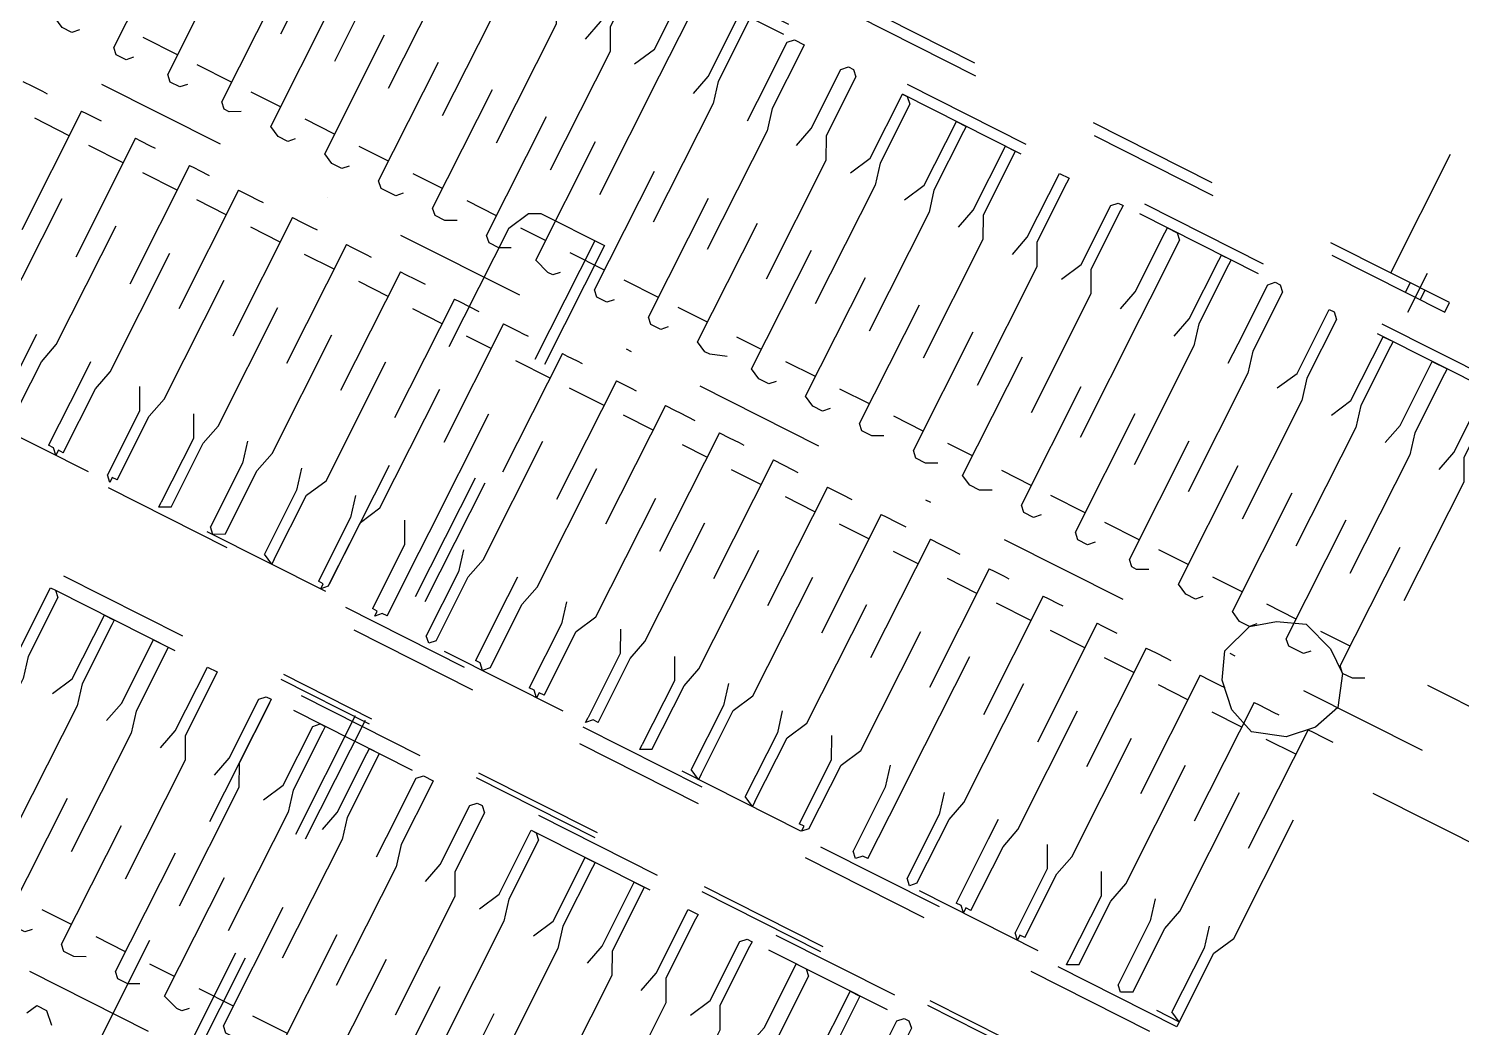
# Model space of a CAD drawing. Header units: metres. Extents: x 0 to 547597, y 0 to 1844684.
# Drawn here: x 543419.48 to 543420.557, y 1844515.182 to 1844515.933 of the extents above; entities that cross this region are included whole.
import ezdxf

# ---------------------------------------------------------------- set-up
doc = ezdxf.new("R2010")
doc.units = ezdxf.units.M
doc.linetypes.add('DASHED', pattern=[0.75, 0.5, -0.25])
doc.layers.add('5_Thep', color=4, linetype='Continuous')
doc.layers.add('TB220kVtuonglai', color=8, linetype='DASHED')

# ---------------------------------------------------------------- blocks, each defined once
blk = doc.blocks.new('MBA220-MB')
at = {"color": 1}
for points in [[(-1632.5, -1264.7), (-1632.5, -1409.3)], [(-1632.5, -1264.7), (-1632.5, -1409.3)], [(-1541.6, -1264.7), (-1541.6, -1409.3)], [(-1541.6, -1264.7), (-1541.6, -1409.3)], [(-1587.1, -1446.5), (-1587.1, -1318.4)], [(-1897, -1529.2), (-2145, -1529.2), (-2178.1, -1525.1), (-2202.9, -1508.5), (-2227.7, -1487.9), (-2240.1, -1458.9), (-2244.2, -1425.9), (-2244.2, -1388.7), (-2260.7, -1405.2), (-2273.1, -1405.2)], [(-1847.4, -1417.6), (-1797.8, -1417.6), (-1781.3, -1409.3), (-1616, -1409.3), (-1611.8, -1417.6), (-1611.8, -1425.9), (-1616, -1430), (-1781.3, -1430), (-1797.8, -1425.9), (-1851.6, -1425.9), (-1851.6, -1417.6), (-1847.4, -1417.6)], [(-1847.4, -1417.6), (-1797.8, -1417.6), (-1781.3, -1409.3), (-1616, -1409.3), (-1611.8, -1417.6), (-1611.8, -1425.9), (-1616, -1430), (-1781.3, -1430), (-1797.8, -1425.9), (-1851.6, -1425.9), (-1851.6, -1417.6), (-1847.4, -1417.6)], [(-1326.7, -1417.6), (-1380.4, -1417.6), (-1396.9, -1409.3), (-1562.3, -1409.3)], [(-1562.3, -1430), (-1562.3, -1425.9), (-1562.3, -1417.6), (-1562.3, -1409.3)], [(-1326.7, -1417.6), (-1380.4, -1417.6), (-1396.9, -1409.3), (-1562.3, -1409.3)], [(-1562.3, -1430), (-1562.3, -1425.9), (-1562.3, -1417.6), (-1562.3, -1409.3)], [(-1859.8, -1417.6), (-1859.8, -2636.8), (-1851.6, -2636.8)], [(-1859.8, -1417.6), (-1859.8, -2636.8), (-1851.6, -2636.8)], [(-1851.6, -1417.6), (-1851.6, -2636.8)], [(-1851.6, -1417.6), (-1851.6, -2636.8)], [(-1541.6, -1467.2), (-1549.9, -1487.9), (-1566.4, -1504.4), (-1587.1, -1512.7), (-1611.8, -1504.4), (-1624.2, -1487.9), (-1632.5, -1467.2), (-1624.2, -1442.4), (-1611.8, -1425.9), (-1587.1, -1417.6), (-1566.4, -1425.9), (-1549.9, -1442.4), (-1541.6, -1467.2)], [(-1326.7, -1417.6), (-1326.7, -1417.6), (-1322.5, -1417.6), (-1326.7, -1425.9), (-1326.7, -1425.9)], [(-1326.7, -1417.6), (-1326.7, -1417.6), (-1322.5, -1417.6), (-1326.7, -1425.9), (-1326.7, -1425.9)], [(-1318.4, -2636.8), (-1322.5, -2636.8), (-1322.5, -1417.6)], [(-1322.5, -1417.6), (-1318.4, -1417.6)], [(-1318.4, -2636.8), (-1322.5, -2636.8), (-1322.5, -1417.6)], [(-1322.5, -1417.6), (-1318.4, -1417.6)], [(-1318.4, -1417.6), (-1318.4, -2636.8)], [(-1318.4, -1417.6), (-1318.4, -2636.8)], [(-1244, -1417.6), (-1244, -2636.8), (-1231.6, -2636.8)], [(-1244, -1417.6), (-1244, -2636.8), (-1231.6, -2636.8)], [(-1231.6, -1417.6), (-1231.6, -2636.8)], [(-1231.6, -1417.6), (-1231.6, -2636.8)], [(-1632.5, -1430), (-1632.5, -1454.8)], [(-1632.5, -1430), (-1632.5, -1454.8)], [(-1562.3, -1430), (-1396.9, -1430), (-1380.4, -1425.9), (-1326.7, -1425.9)], [(-1562.3, -1430), (-1396.9, -1430), (-1380.4, -1425.9), (-1326.7, -1425.9)], [(-1541.6, -1430), (-1541.6, -1454.8)], [(-1541.6, -1430), (-1541.6, -1454.8)], [(-1306, -1434.1), (-1306, -1562.3)], [(-1847.4, -1458.9), (-1797.8, -1458.9), (-1781.3, -1454.8), (-1616, -1454.8), (-1611.8, -1458.9), (-1611.8, -1471.3), (-1616, -1475.5), (-1781.3, -1475.5), (-1797.8, -1471.3), (-1851.6, -1471.3), (-1851.6, -1458.9), (-1847.4, -1458.9)], [(-1847.4, -1458.9), (-1797.8, -1458.9), (-1781.3, -1454.8), (-1616, -1454.8), (-1611.8, -1458.9), (-1611.8, -1471.3), (-1616, -1475.5), (-1781.3, -1475.5), (-1797.8, -1471.3), (-1851.6, -1471.3), (-1851.6, -1458.9), (-1847.4, -1458.9)], [(-1326.7, -1458.9), (-1380.4, -1458.9), (-1396.9, -1454.8), (-1562.3, -1454.8)], [(-1562.3, -1475.5), (-1562.3, -1471.3), (-1562.3, -1458.9), (-1562.3, -1454.8)], [(-1326.7, -1458.9), (-1380.4, -1458.9), (-1396.9, -1454.8), (-1562.3, -1454.8)], [(-1562.3, -1475.5), (-1562.3, -1471.3), (-1562.3, -1458.9), (-1562.3, -1454.8)], [(-1326.7, -1458.9), (-1326.7, -1458.9), (-1322.5, -1467.2), (-1326.7, -1471.3), (-1326.7, -1471.3)], [(-1326.7, -1458.9), (-1326.7, -1458.9), (-1322.5, -1467.2), (-1326.7, -1471.3), (-1326.7, -1471.3)], [(-1632.5, -1475.5), (-1632.5, -1500.3)], [(-1632.5, -1475.5), (-1632.5, -1500.3)], [(-1562.3, -1475.5), (-1396.9, -1475.5), (-1380.4, -1471.3), (-1326.7, -1471.3)], [(-1562.3, -1475.5), (-1396.9, -1475.5), (-1380.4, -1471.3), (-1326.7, -1471.3)], [(-1541.6, -1475.5), (-1541.6, -1500.3)], [(-1541.6, -1475.5), (-1541.6, -1500.3)], [(-1888.8, -2574.8), (-1888.8, -1479.6), (-1897, -1479.6), (-1897, -2574.8), (-1888.8, -2574.8)], [(-1252.3, -1492), (-1252.3, -1620.1)], [(-1248.2, -1492), (-1248.2, -1620.1)], [(-1876.4, -1504.4), (-1909.4, -1504.4)], [(-1888.8, -1500.3), (-1897, -1500.3)], [(-1847.4, -1504.4), (-1797.8, -1504.4), (-1781.3, -1500.3), (-1616, -1500.3), (-1611.8, -1504.4), (-1611.8, -1512.7), (-1616, -1520.9), (-1781.3, -1520.9), (-1797.8, -1512.7), (-1851.6, -1512.7), (-1851.6, -1504.4), (-1847.4, -1504.4)], [(-1847.4, -1504.4), (-1797.8, -1504.4), (-1781.3, -1500.3), (-1616, -1500.3), (-1611.8, -1504.4), (-1611.8, -1512.7), (-1616, -1520.9), (-1781.3, -1520.9), (-1797.8, -1512.7), (-1851.6, -1512.7), (-1851.6, -1504.4), (-1847.4, -1504.4)], [(-1587.1, -1508.5), (-1587.1, -1504.4)], [(-1326.7, -1504.4), (-1380.4, -1504.4), (-1396.9, -1500.3), (-1562.3, -1500.3)], [(-1562.3, -1520.9), (-1562.3, -1512.7), (-1562.3, -1504.4), (-1562.3, -1500.3)], [(-1326.7, -1504.4), (-1380.4, -1504.4), (-1396.9, -1500.3), (-1562.3, -1500.3)], [(-1562.3, -1520.9), (-1562.3, -1512.7), (-1562.3, -1504.4), (-1562.3, -1500.3)], [(-1326.7, -1504.4), (-1326.7, -1504.4), (-1322.5, -1512.7), (-1326.7, -1512.7), (-1326.7, -1512.7)], [(-1326.7, -1504.4), (-1326.7, -1504.4), (-1322.5, -1512.7), (-1326.7, -1512.7), (-1326.7, -1512.7)], [(-1888.8, -1512.7), (-1897, -1512.7)], [(-1562.3, -1520.9), (-1396.9, -1520.9), (-1380.4, -1512.7), (-1326.7, -1512.7)], [(-1562.3, -1520.9), (-1396.9, -1520.9), (-1380.4, -1512.7), (-1326.7, -1512.7)], [(-1632.5, -1520.9), (-1632.5, -1545.7)], [(-1632.5, -1520.9), (-1632.5, -1545.7)], [(-1541.6, -1520.9), (-1541.6, -1545.7)], [(-1541.6, -1520.9), (-1541.6, -1545.7)], [(-1847.4, -1549.9), (-1797.8, -1549.9), (-1781.3, -1545.7), (-1616, -1545.7), (-1611.8, -1549.9), (-1611.8, -1558.1), (-1616, -1566.4), (-1781.3, -1566.4), (-1797.8, -1558.1), (-1851.6, -1558.1), (-1851.6, -1554), (-1847.4, -1549.9)], [(-1847.4, -1549.9), (-1797.8, -1549.9), (-1781.3, -1545.7), (-1616, -1545.7), (-1611.8, -1549.9), (-1611.8, -1558.1), (-1616, -1566.4), (-1781.3, -1566.4), (-1797.8, -1558.1), (-1851.6, -1558.1), (-1851.6, -1554), (-1847.4, -1549.9)], [(-1326.7, -1549.9), (-1380.4, -1549.9), (-1396.9, -1545.7), (-1562.3, -1545.7)], [(-1562.3, -1566.4), (-1562.3, -1558.1), (-1562.3, -1549.9), (-1562.3, -1545.7)], [(-1326.7, -1549.9), (-1380.4, -1549.9), (-1396.9, -1545.7), (-1562.3, -1545.7)], [(-1562.3, -1566.4), (-1562.3, -1558.1), (-1562.3, -1549.9), (-1562.3, -1545.7)], [(-1326.7, -1549.9), (-1326.7, -1554), (-1322.5, -1554), (-1326.7, -1558.1), (-1326.7, -1558.1)], [(-1326.7, -1549.9), (-1326.7, -1554), (-1322.5, -1554), (-1326.7, -1558.1), (-1326.7, -1558.1)], [(-1562.3, -1566.4), (-1396.9, -1566.4), (-1380.4, -1558.1), (-1326.7, -1558.1)], [(-1562.3, -1566.4), (-1396.9, -1566.4), (-1380.4, -1558.1), (-1326.7, -1558.1)], [(-1632.5, -1566.4), (-1632.5, -1591.2)], [(-1632.5, -1566.4), (-1632.5, -1591.2)], [(-1541.6, -1566.4), (-1541.6, -1591.2)], [(-1541.6, -1566.4), (-1541.6, -1591.2)], [(-1587.1, -1698.6), (-1587.1, -1574.7)], [(-1847.4, -1595.3), (-1797.8, -1595.3), (-1781.3, -1591.2), (-1616, -1591.2), (-1611.8, -1599.5), (-1611.8, -1603.6), (-1616, -1607.7), (-1781.3, -1607.7), (-1797.8, -1607.7), (-1847.4, -1607.7), (-1851.6, -1603.6), (-1851.6, -1599.5), (-1847.4, -1595.3)], [(-1847.4, -1595.3), (-1797.8, -1595.3), (-1781.3, -1591.2), (-1616, -1591.2), (-1611.8, -1599.5), (-1611.8, -1603.6), (-1616, -1607.7), (-1781.3, -1607.7), (-1797.8, -1607.7), (-1847.4, -1607.7), (-1851.6, -1603.6), (-1851.6, -1599.5), (-1847.4, -1595.3)], [(-1326.7, -1595.3), (-1380.4, -1595.3), (-1396.9, -1591.2), (-1562.3, -1591.2)], [(-1562.3, -1607.7), (-1562.3, -1603.6), (-1562.3, -1599.5), (-1562.3, -1591.2)], [(-1326.7, -1595.3), (-1380.4, -1595.3), (-1396.9, -1591.2), (-1562.3, -1591.2)], [(-1562.3, -1607.7), (-1562.3, -1603.6), (-1562.3, -1599.5), (-1562.3, -1591.2)], [(-1227.5, -1595.3), (-1177.9, -1595.3), (-1161.4, -1591.2), (-996, -1591.2), (-991.9, -1599.5), (-991.9, -1603.6), (-996, -1607.7), (-1161.4, -1607.7), (-1177.9, -1607.7), (-1227.5, -1607.7), (-1231.6, -1603.6), (-1231.6, -1599.5), (-1227.5, -1595.3)], [(-1227.5, -1595.3), (-1177.9, -1595.3), (-1161.4, -1591.2), (-996, -1591.2), (-991.9, -1599.5), (-991.9, -1603.6), (-996, -1607.7), (-1161.4, -1607.7), (-1177.9, -1607.7), (-1227.5, -1607.7), (-1231.6, -1603.6), (-1231.6, -1599.5), (-1227.5, -1595.3)], [(-1326.7, -1595.3), (-1326.7, -1599.5), (-1322.5, -1599.5), (-1326.7, -1603.6), (-1326.7, -1607.7)], [(-1326.7, -1595.3), (-1326.7, -1599.5), (-1322.5, -1599.5), (-1326.7, -1603.6), (-1326.7, -1607.7)], [(-1632.5, -1607.7), (-1632.5, -1636.6)], [(-1632.5, -1607.7), (-1632.5, -1636.6)], [(-1562.3, -1607.7), (-1396.9, -1607.7), (-1380.4, -1607.7), (-1326.7, -1607.7)], [(-1562.3, -1607.7), (-1396.9, -1607.7), (-1380.4, -1607.7), (-1326.7, -1607.7)], [(-1541.6, -1607.7), (-1541.6, -1636.6)], [(-1541.6, -1607.7), (-1541.6, -1636.6)], [(-1306, -1624.2), (-1306, -1752.4)], [(-1847.4, -1640.8), (-1797.8, -1640.8), (-1781.3, -1636.6), (-1616, -1636.6), (-1611.8, -1640.8), (-1611.8, -1649), (-1616, -1653.2), (-1781.3, -1653.2), (-1797.8, -1649), (-1847.4, -1649), (-1851.6, -1649), (-1851.6, -1640.8), (-1847.4, -1640.8)], [(-1847.4, -1640.8), (-1797.8, -1640.8), (-1781.3, -1636.6), (-1616, -1636.6), (-1611.8, -1640.8), (-1611.8, -1649), (-1616, -1653.2), (-1781.3, -1653.2), (-1797.8, -1649), (-1847.4, -1649), (-1851.6, -1649), (-1851.6, -1640.8), (-1847.4, -1640.8)], [(-1326.7, -1640.8), (-1380.4, -1640.8), (-1396.9, -1636.6), (-1562.3, -1636.6)], [(-1562.3, -1653.2), (-1562.3, -1649), (-1562.3, -1640.8), (-1562.3, -1636.6)], [(-1227.5, -1640.8), (-1177.9, -1640.8), (-1161.4, -1636.6), (-996, -1636.6), (-991.9, -1640.8), (-991.9, -1649), (-996, -1653.2), (-1161.4, -1653.2), (-1177.9, -1649), (-1227.5, -1649), (-1231.6, -1649), (-1231.6, -1640.8), (-1227.5, -1640.8)], [(-1227.5, -1640.8), (-1177.9, -1640.8), (-1161.4, -1636.6), (-996, -1636.6), (-991.9, -1640.8), (-991.9, -1649), (-996, -1653.2), (-1161.4, -1653.2), (-1177.9, -1649), (-1227.5, -1649), (-1231.6, -1649), (-1231.6, -1640.8), (-1227.5, -1640.8)], [(-1326.7, -1640.8), (-1326.7, -1640.8), (-1322.5, -1644.9), (-1326.7, -1649), (-1326.7, -1649)], [(-1632.5, -1653.2), (-1632.5, -1682.1)], [(-1632.5, -1653.2), (-1632.5, -1682.1)], [(-1562.3, -1653.2), (-1396.9, -1653.2), (-1380.4, -1649), (-1326.7, -1649)], [(-1541.6, -1653.2), (-1541.6, -1682.1)], [(-1541.6, -1653.2), (-1541.6, -1682.1)], [(-1847.4, -1682.1), (-1797.8, -1682.1), (-1781.3, -1682.1), (-1616, -1682.1), (-1611.8, -1686.2), (-1611.8, -1694.5), (-1616, -1698.6), (-1781.3, -1698.6), (-1797.8, -1694.5), (-1847.4, -1694.5), (-1851.6, -1694.5), (-1851.6, -1686.2), (-1847.4, -1682.1)], [(-1847.4, -1682.1), (-1797.8, -1682.1), (-1781.3, -1682.1), (-1616, -1682.1), (-1611.8, -1686.2), (-1611.8, -1694.5), (-1616, -1698.6), (-1781.3, -1698.6), (-1797.8, -1694.5), (-1847.4, -1694.5), (-1851.6, -1694.5), (-1851.6, -1686.2), (-1847.4, -1682.1)], [(-1326.7, -1682.1), (-1380.4, -1682.1), (-1396.9, -1682.1), (-1562.3, -1682.1)], [(-1562.3, -1698.6), (-1562.3, -1694.5), (-1562.3, -1686.2), (-1562.3, -1682.1)], [(-1326.7, -1682.1), (-1380.4, -1682.1), (-1396.9, -1682.1), (-1562.3, -1682.1)], [(-1562.3, -1698.6), (-1562.3, -1694.5), (-1562.3, -1686.2), (-1562.3, -1682.1)], [(-1326.7, -1682.1), (-1326.7, -1686.2), (-1322.5, -1690.4), (-1326.7, -1694.5), (-1326.7, -1694.5)], [(-1326.7, -1682.1), (-1326.7, -1686.2), (-1322.5, -1690.4), (-1326.7, -1694.5), (-1326.7, -1694.5)], [(-1252.3, -1682.1), (-1252.3, -1810.2)], [(-1248.2, -1682.1), (-1248.2, -1810.2)], [(-1227.5, -1682.1), (-1177.9, -1682.1), (-1161.4, -1682.1), (-996, -1682.1), (-991.9, -1686.2), (-991.9, -1694.5), (-996, -1698.6), (-1161.4, -1698.6), (-1177.9, -1694.5), (-1227.5, -1694.5), (-1231.6, -1694.5), (-1231.6, -1686.2), (-1227.5, -1682.1)], [(-1227.5, -1682.1), (-1177.9, -1682.1), (-1161.4, -1682.1), (-996, -1682.1), (-991.9, -1686.2), (-991.9, -1694.5), (-996, -1698.6), (-1161.4, -1698.6), (-1177.9, -1694.5), (-1227.5, -1694.5), (-1231.6, -1694.5), (-1231.6, -1686.2), (-1227.5, -1682.1)], [(-1632.5, -1698.6), (-1632.5, -1723.4)], [(-1632.5, -1698.6), (-1632.5, -1723.4)], [(-1562.3, -1698.6), (-1396.9, -1698.6), (-1380.4, -1694.5), (-1326.7, -1694.5)], [(-1562.3, -1698.6), (-1396.9, -1698.6), (-1380.4, -1694.5), (-1326.7, -1694.5)], [(-1541.6, -1698.6), (-1541.6, -1723.4)], [(-1541.6, -1698.6), (-1541.6, -1723.4)], [(-1847.4, -1731.7), (-1797.8, -1731.7), (-1781.3, -1723.4), (-1616, -1723.4), (-1611.8, -1731.7), (-1611.8, -1740), (-1616, -1748.2), (-1781.3, -1748.2), (-1797.8, -1740), (-1847.4, -1740), (-1851.6, -1735.8), (-1851.6, -1731.7), (-1847.4, -1731.7)], [(-1847.4, -1731.7), (-1797.8, -1731.7), (-1781.3, -1723.4), (-1616, -1723.4), (-1611.8, -1731.7), (-1611.8, -1740), (-1616, -1748.2), (-1781.3, -1748.2), (-1797.8, -1740), (-1847.4, -1740), (-1851.6, -1735.8), (-1851.6, -1731.7), (-1847.4, -1731.7)], [(-1326.7, -1731.7), (-1380.4, -1731.7), (-1396.9, -1723.4), (-1562.3, -1723.4)], [(-1562.3, -1748.2), (-1562.3, -1740), (-1562.3, -1731.7), (-1562.3, -1723.4)], [(-1326.7, -1731.7), (-1380.4, -1731.7), (-1396.9, -1723.4), (-1562.3, -1723.4)], [(-1562.3, -1748.2), (-1562.3, -1740), (-1562.3, -1731.7), (-1562.3, -1723.4)], [(-1227.5, -1731.7), (-1177.9, -1731.7), (-1161.4, -1723.4), (-996, -1723.4), (-991.9, -1731.7), (-991.9, -1740), (-996, -1748.2), (-1161.4, -1748.2), (-1177.9, -1740), (-1227.5, -1740), (-1231.6, -1735.8), (-1231.6, -1731.7), (-1227.5, -1731.7)], [(-1227.5, -1731.7), (-1177.9, -1731.7), (-1161.4, -1723.4), (-996, -1723.4), (-991.9, -1731.7), (-991.9, -1740), (-996, -1748.2), (-1161.4, -1748.2), (-1177.9, -1740), (-1227.5, -1740), (-1231.6, -1735.8), (-1231.6, -1731.7), (-1227.5, -1731.7)], [(-1326.7, -1731.7), (-1326.7, -1731.7), (-1322.5, -1735.8), (-1326.7, -1735.8), (-1326.7, -1740)], [(-1326.7, -1731.7), (-1326.7, -1731.7), (-1322.5, -1735.8), (-1326.7, -1735.8), (-1326.7, -1740)], [(-1562.3, -1748.2), (-1396.9, -1748.2), (-1380.4, -1740), (-1326.7, -1740)], [(-1562.3, -1748.2), (-1396.9, -1748.2), (-1380.4, -1740), (-1326.7, -1740)], [(-1632.5, -1748.2), (-1632.5, -1768.9)], [(-1632.5, -1748.2), (-1632.5, -1768.9)], [(-1541.6, -1748.2), (-1541.6, -1768.9)], [(-1541.6, -1748.2), (-1541.6, -1768.9)], [(-1587.1, -1764.8), (-1587.1, -1760.6)], [(-1847.4, -1777.2), (-1797.8, -1777.2), (-1781.3, -1768.9), (-1616, -1768.9), (-1611.8, -1777.2), (-1611.8, -1785.4), (-1616, -1789.6), (-1781.3, -1789.6), (-1797.8, -1785.4), (-1851.6, -1785.4), (-1851.6, -1777.2), (-1847.4, -1777.2)], [(-1847.4, -1777.2), (-1797.8, -1777.2), (-1781.3, -1768.9), (-1616, -1768.9), (-1611.8, -1777.2), (-1611.8, -1785.4), (-1616, -1789.6), (-1781.3, -1789.6), (-1797.8, -1785.4), (-1851.6, -1785.4), (-1851.6, -1777.2), (-1847.4, -1777.2)], [(-1326.7, -1777.2), (-1380.4, -1777.2), (-1396.9, -1768.9), (-1562.3, -1768.9)], [(-1562.3, -1789.6), (-1562.3, -1785.4), (-1562.3, -1777.2), (-1562.3, -1768.9)], [(-1326.7, -1777.2), (-1380.4, -1777.2), (-1396.9, -1768.9), (-1562.3, -1768.9)], [(-1562.3, -1789.6), (-1562.3, -1785.4), (-1562.3, -1777.2), (-1562.3, -1768.9)], [(-1326.7, -1777.2), (-1326.7, -1777.2), (-1322.5, -1777.2), (-1326.7, -1785.4), (-1326.7, -1785.4)], [(-1326.7, -1777.2), (-1326.7, -1777.2), (-1322.5, -1777.2), (-1326.7, -1785.4), (-1326.7, -1785.4)], [(-1227.5, -1777.2), (-1177.9, -1777.2), (-1161.4, -1768.9), (-996, -1768.9), (-991.9, -1777.2), (-991.9, -1785.4), (-996, -1789.6), (-1161.4, -1789.6), (-1177.9, -1785.4), (-1231.6, -1785.4), (-1231.6, -1777.2), (-1227.5, -1777.2)], [(-1227.5, -1777.2), (-1177.9, -1777.2), (-1161.4, -1768.9), (-996, -1768.9), (-991.9, -1777.2), (-991.9, -1785.4), (-996, -1789.6), (-1161.4, -1789.6), (-1177.9, -1785.4), (-1231.6, -1785.4), (-1231.6, -1777.2), (-1227.5, -1777.2)], [(-1562.3, -1789.6), (-1396.9, -1789.6), (-1380.4, -1785.4), (-1326.7, -1785.4)], [(-1562.3, -1789.6), (-1396.9, -1789.6), (-1380.4, -1785.4), (-1326.7, -1785.4)], [(-1632.5, -1789.6), (-1632.5, -1814.4)], [(-1632.5, -1789.6), (-1632.5, -1814.4)], [(-1541.6, -1789.6), (-1541.6, -1814.4)], [(-1541.6, -1789.6), (-1541.6, -1814.4)], [(-1847.4, -1822.6), (-1797.8, -1822.6), (-1781.3, -1814.4), (-1616, -1814.4), (-1611.8, -1822.6), (-1611.8, -1830.9), (-1616, -1835), (-1781.3, -1835), (-1797.8, -1830.9), (-1851.6, -1830.9), (-1851.6, -1822.6), (-1847.4, -1822.6)], [(-1847.4, -1822.6), (-1797.8, -1822.6), (-1781.3, -1814.4), (-1616, -1814.4), (-1611.8, -1822.6), (-1611.8, -1830.9), (-1616, -1835), (-1781.3, -1835), (-1797.8, -1830.9), (-1851.6, -1830.9), (-1851.6, -1822.6), (-1847.4, -1822.6)], [(-1326.7, -1822.6), (-1380.4, -1822.6), (-1396.9, -1814.4), (-1562.3, -1814.4)], [(-1562.3, -1835), (-1562.3, -1830.9), (-1562.3, -1822.6), (-1562.3, -1814.4)], [(-1326.7, -1822.6), (-1380.4, -1822.6), (-1396.9, -1814.4), (-1562.3, -1814.4)], [(-1562.3, -1835), (-1562.3, -1830.9), (-1562.3, -1822.6), (-1562.3, -1814.4)], [(-1306, -1814.4), (-1306, -1942.5)], [(-1227.5, -1822.6), (-1177.9, -1822.6), (-1161.4, -1814.4), (-996, -1814.4), (-991.9, -1822.6), (-991.9, -1830.9), (-996, -1835), (-1161.4, -1835), (-1177.9, -1830.9), (-1231.6, -1830.9), (-1231.6, -1822.6), (-1227.5, -1822.6)], [(-1227.5, -1822.6), (-1177.9, -1822.6), (-1161.4, -1814.4), (-996, -1814.4), (-991.9, -1822.6), (-991.9, -1830.9), (-996, -1835), (-1161.4, -1835), (-1177.9, -1830.9), (-1231.6, -1830.9), (-1231.6, -1822.6), (-1227.5, -1822.6)], [(-1587.1, -1954.9), (-1587.1, -1826.8)], [(-1562.3, -1835), (-1396.9, -1835), (-1380.4, -1830.9), (-1326.7, -1830.9)], [(-1562.3, -1835), (-1396.9, -1835), (-1380.4, -1830.9), (-1326.7, -1830.9)], [(-1326.7, -1822.6), (-1326.7, -1822.6), (-1322.5, -1822.6), (-1326.7, -1830.9), (-1326.7, -1830.9)], [(-1326.7, -1822.6), (-1326.7, -1822.6), (-1322.5, -1822.6), (-1326.7, -1830.9), (-1326.7, -1830.9)], [(-1632.5, -1835), (-1632.5, -1859.8)], [(-1632.5, -1835), (-1632.5, -1859.8)], [(-1541.6, -1835), (-1541.6, -1859.8)], [(-1541.6, -1835), (-1541.6, -1859.8)], [(-1847.4, -1864), (-1797.8, -1864), (-1781.3, -1859.8), (-1616, -1859.8), (-1611.8, -1864), (-1611.8, -1872.2), (-1616, -1880.5), (-1781.3, -1880.5), (-1797.8, -1872.2), (-1851.6, -1872.2), (-1851.6, -1864), (-1847.4, -1864)], [(-1847.4, -1864), (-1797.8, -1864), (-1781.3, -1859.8), (-1616, -1859.8), (-1611.8, -1864), (-1611.8, -1872.2), (-1616, -1880.5), (-1781.3, -1880.5), (-1797.8, -1872.2), (-1851.6, -1872.2), (-1851.6, -1864), (-1847.4, -1864)], [(-1326.7, -1864), (-1380.4, -1864), (-1396.9, -1859.8), (-1562.3, -1859.8)], [(-1562.3, -1880.5), (-1562.3, -1872.2), (-1562.3, -1864), (-1562.3, -1859.8)], [(-1326.7, -1864), (-1380.4, -1864), (-1396.9, -1859.8), (-1562.3, -1859.8)], [(-1562.3, -1880.5), (-1562.3, -1872.2), (-1562.3, -1864), (-1562.3, -1859.8)], [(-1326.7, -1864), (-1326.7, -1864), (-1322.5, -1872.2), (-1326.7, -1872.2), (-1326.7, -1872.2)], [(-1326.7, -1864), (-1326.7, -1864), (-1322.5, -1872.2), (-1326.7, -1872.2), (-1326.7, -1872.2)], [(-1227.5, -1864), (-1177.9, -1864), (-1161.4, -1859.8), (-996, -1859.8), (-991.9, -1864), (-991.9, -1872.2), (-996, -1880.5), (-1161.4, -1880.5), (-1177.9, -1872.2), (-1231.6, -1872.2), (-1231.6, -1864), (-1227.5, -1864)], [(-1227.5, -1864), (-1177.9, -1864), (-1161.4, -1859.8), (-996, -1859.8), (-991.9, -1864), (-991.9, -1872.2), (-996, -1880.5), (-1161.4, -1880.5), (-1177.9, -1872.2), (-1231.6, -1872.2), (-1231.6, -1864), (-1227.5, -1864)], [(-1562.3, -1880.5), (-1396.9, -1880.5), (-1380.4, -1872.2), (-1326.7, -1872.2)], [(-1562.3, -1880.5), (-1396.9, -1880.5), (-1380.4, -1872.2), (-1326.7, -1872.2)], [(-1252.3, -1872.2), (-1252.3, -2000.3)], [(-1248.2, -1872.2), (-1248.2, -2000.3)], [(-1632.5, -1880.5), (-1632.5, -1905.3)], [(-1632.5, -1880.5), (-1632.5, -1905.3)], [(-1541.6, -1880.5), (-1541.6, -1905.3)], [(-1541.6, -1880.5), (-1541.6, -1905.3)], [(-1847.4, -1909.4), (-1797.8, -1909.4), (-1781.3, -1905.3), (-1616, -1905.3), (-1611.8, -1909.4), (-1611.8, -1917.7), (-1616, -1926), (-1781.3, -1926), (-1797.8, -1917.7), (-1851.6, -1917.7), (-1851.6, -1913.6), (-1847.4, -1909.4)], [(-1847.4, -1909.4), (-1797.8, -1909.4), (-1781.3, -1905.3), (-1616, -1905.3), (-1611.8, -1909.4), (-1611.8, -1917.7), (-1616, -1926), (-1781.3, -1926), (-1797.8, -1917.7), (-1851.6, -1917.7), (-1851.6, -1913.6), (-1847.4, -1909.4)], [(-1326.7, -1909.4), (-1380.4, -1909.4), (-1396.9, -1905.3), (-1562.3, -1905.3)], [(-1562.3, -1926), (-1562.3, -1917.7), (-1562.3, -1909.4), (-1562.3, -1905.3)], [(-1326.7, -1909.4), (-1380.4, -1909.4), (-1396.9, -1905.3), (-1562.3, -1905.3)], [(-1562.3, -1926), (-1562.3, -1917.7), (-1562.3, -1909.4), (-1562.3, -1905.3)], [(-1227.5, -1909.4), (-1177.9, -1909.4), (-1161.4, -1905.3), (-996, -1905.3), (-991.9, -1909.4), (-991.9, -1917.7), (-996, -1926), (-1161.4, -1926), (-1177.9, -1917.7), (-1231.6, -1917.7), (-1231.6, -1913.6), (-1227.5, -1909.4)], [(-1227.5, -1909.4), (-1177.9, -1909.4), (-1161.4, -1905.3), (-996, -1905.3), (-991.9, -1909.4), (-991.9, -1917.7), (-996, -1926), (-1161.4, -1926), (-1177.9, -1917.7), (-1231.6, -1917.7), (-1231.6, -1913.6), (-1227.5, -1909.4)], [(-1562.3, -1926), (-1396.9, -1926), (-1380.4, -1917.7), (-1326.7, -1917.7)], [(-1562.3, -1926), (-1396.9, -1926), (-1380.4, -1917.7), (-1326.7, -1917.7)], [(-1326.7, -1909.4), (-1326.7, -1913.6), (-1322.5, -1917.7), (-1326.7, -1917.7), (-1326.7, -1917.7)], [(-1326.7, -1909.4), (-1326.7, -1913.6), (-1322.5, -1917.7), (-1326.7, -1917.7), (-1326.7, -1917.7)], [(-1632.5, -1926), (-1632.5, -1946.6)], [(-1632.5, -1926), (-1632.5, -1946.6)], [(-1541.6, -1926), (-1541.6, -1946.6)], [(-1541.6, -1926), (-1541.6, -1946.6)], [(-1847.4, -1954.9), (-1797.8, -1954.9), (-1781.3, -1946.6), (-1616, -1946.6), (-1611.8, -1959), (-1611.8, -1963.2), (-1616, -1971.4), (-1781.3, -1971.4), (-1797.8, -1967.3), (-1847.4, -1967.3), (-1851.6, -1963.2), (-1851.6, -1959), (-1847.4, -1954.9)], [(-1847.4, -1954.9), (-1797.8, -1954.9), (-1781.3, -1946.6), (-1616, -1946.6), (-1611.8, -1959), (-1611.8, -1963.2), (-1616, -1971.4), (-1781.3, -1971.4), (-1797.8, -1967.3), (-1847.4, -1967.3), (-1851.6, -1963.2), (-1851.6, -1959), (-1847.4, -1954.9)], [(-1326.7, -1954.9), (-1380.4, -1954.9), (-1396.9, -1946.6), (-1562.3, -1946.6)], [(-1562.3, -1971.4), (-1562.3, -1963.2), (-1562.3, -1959), (-1562.3, -1946.6)], [(-1326.7, -1954.9), (-1380.4, -1954.9), (-1396.9, -1946.6), (-1562.3, -1946.6)], [(-1562.3, -1971.4), (-1562.3, -1963.2), (-1562.3, -1959), (-1562.3, -1946.6)], [(-1227.5, -1954.9), (-1177.9, -1954.9), (-1161.4, -1946.6), (-996, -1946.6), (-991.9, -1959), (-991.9, -1963.2), (-996, -1971.4), (-1161.4, -1971.4), (-1177.9, -1967.3), (-1227.5, -1967.3), (-1231.6, -1963.2), (-1231.6, -1959), (-1227.5, -1954.9)], [(-1227.5, -1954.9), (-1177.9, -1954.9), (-1161.4, -1946.6), (-996, -1946.6), (-991.9, -1959), (-991.9, -1963.2), (-996, -1971.4), (-1161.4, -1971.4), (-1177.9, -1967.3), (-1227.5, -1967.3), (-1231.6, -1963.2), (-1231.6, -1959), (-1227.5, -1954.9)], [(-1326.7, -1954.9), (-1326.7, -1959), (-1322.5, -1959), (-1326.7, -1963.2), (-1326.7, -1967.3)], [(-1326.7, -1954.9), (-1326.7, -1959), (-1322.5, -1959), (-1326.7, -1963.2), (-1326.7, -1967.3)], [(-1632.5, -1971.4), (-1632.5, -1996.2)], [(-1632.5, -1971.4), (-1632.5, -1996.2)], [(-1562.3, -1971.4), (-1396.9, -1971.4), (-1380.4, -1967.3), (-1326.7, -1967.3)], [(-1562.3, -1971.4), (-1396.9, -1971.4), (-1380.4, -1967.3), (-1326.7, -1967.3)], [(-1541.6, -1971.4), (-1541.6, -1996.2)], [(-1541.6, -1971.4), (-1541.6, -1996.2)], [(-1847.4, -2000.3), (-1797.8, -2000.3), (-1781.3, -1996.2), (-1616, -1996.2), (-1611.8, -2000.3), (-1611.8, -2008.6), (-1616, -2012.7), (-1781.3, -2012.7), (-1797.8, -2012.7), (-1847.4, -2012.7), (-1851.6, -2008.6), (-1851.6, -2000.3), (-1847.4, -2000.3)], [(-1847.4, -2000.3), (-1797.8, -2000.3), (-1781.3, -1996.2), (-1616, -1996.2), (-1611.8, -2000.3), (-1611.8, -2008.6), (-1616, -2012.7), (-1781.3, -2012.7), (-1797.8, -2012.7), (-1847.4, -2012.7), (-1851.6, -2008.6), (-1851.6, -2000.3), (-1847.4, -2000.3)], [(-1326.7, -2000.3), (-1380.4, -2000.3), (-1396.9, -1996.2), (-1562.3, -1996.2)], [(-1562.3, -2012.7), (-1562.3, -2008.6), (-1562.3, -2000.3), (-1562.3, -1996.2)], [(-1326.7, -2000.3), (-1380.4, -2000.3), (-1396.9, -1996.2), (-1562.3, -1996.2)], [(-1562.3, -2012.7), (-1562.3, -2008.6), (-1562.3, -2000.3), (-1562.3, -1996.2)], [(-1326.7, -2000.3), (-1326.7, -2000.3), (-1322.5, -2004.5), (-1326.7, -2008.6), (-1326.7, -2012.7)], [(-1326.7, -2000.3), (-1326.7, -2000.3), (-1322.5, -2004.5), (-1326.7, -2008.6), (-1326.7, -2012.7)], [(-1227.5, -2000.3), (-1177.9, -2000.3), (-1161.4, -1996.2), (-996, -1996.2), (-991.9, -2000.3), (-991.9, -2008.6), (-996, -2012.7), (-1161.4, -2012.7), (-1177.9, -2012.7), (-1227.5, -2012.7), (-1231.6, -2008.6), (-1231.6, -2000.3), (-1227.5, -2000.3)], [(-1227.5, -2000.3), (-1177.9, -2000.3), (-1161.4, -1996.2), (-996, -1996.2), (-991.9, -2000.3), (-991.9, -2008.6), (-996, -2012.7), (-1161.4, -2012.7), (-1177.9, -2012.7), (-1227.5, -2012.7), (-1231.6, -2008.6), (-1231.6, -2000.3), (-1227.5, -2000.3)], [(-1632.5, -2012.7), (-1632.5, -2041.7)], [(-1632.5, -2012.7), (-1632.5, -2041.7)], [(-1587.1, -2016.9), (-1587.1, -2012.7)], [(-1562.3, -2012.7), (-1396.9, -2012.7), (-1380.4, -2012.7), (-1326.7, -2012.7)], [(-1562.3, -2012.7), (-1396.9, -2012.7), (-1380.4, -2012.7), (-1326.7, -2012.7)], [(-1541.6, -2012.7), (-1541.6, -2041.7)], [(-1541.6, -2012.7), (-1541.6, -2041.7)], [(-1306, -2004.5), (-1306, -2136.7)], [(-1012.6, -2012.7), (-1012.6, -2041.7)], [(-1012.6, -2012.7), (-1012.6, -2041.7)], [(-1847.4, -2045.8), (-1797.8, -2045.8), (-1781.3, -2041.7), (-1616, -2041.7), (-1611.8, -2045.8), (-1611.8, -2054.1), (-1616, -2058.2), (-1781.3, -2058.2), (-1797.8, -2054.1), (-1847.4, -2054.1), (-1851.6, -2054.1), (-1851.6, -2045.8), (-1847.4, -2045.8)], [(-1847.4, -2045.8), (-1797.8, -2045.8), (-1781.3, -2041.7), (-1616, -2041.7), (-1611.8, -2045.8), (-1611.8, -2054.1), (-1616, -2058.2), (-1781.3, -2058.2), (-1797.8, -2054.1), (-1847.4, -2054.1), (-1851.6, -2054.1), (-1851.6, -2045.8), (-1847.4, -2045.8)], [(-1326.7, -2045.8), (-1380.4, -2045.8), (-1396.9, -2041.7), (-1562.3, -2041.7)], [(-1562.3, -2058.2), (-1562.3, -2054.1), (-1562.3, -2045.8), (-1562.3, -2041.7)], [(-1326.7, -2045.8), (-1380.4, -2045.8), (-1396.9, -2041.7), (-1562.3, -2041.7)], [(-1562.3, -2058.2), (-1562.3, -2054.1), (-1562.3, -2045.8), (-1562.3, -2041.7)], [(-1326.7, -2045.8), (-1326.7, -2045.8), (-1322.5, -2049.9), (-1326.7, -2054.1), (-1326.7, -2054.1)], [(-1326.7, -2045.8), (-1326.7, -2045.8), (-1322.5, -2049.9), (-1326.7, -2054.1), (-1326.7, -2054.1)], [(-1227.5, -2045.8), (-1177.9, -2045.8), (-1161.4, -2041.7), (-996, -2041.7), (-991.9, -2045.8), (-991.9, -2054.1), (-996, -2058.2), (-1161.4, -2058.2), (-1177.9, -2054.1), (-1227.5, -2054.1), (-1231.6, -2054.1), (-1231.6, -2045.8), (-1227.5, -2045.8)], [(-1227.5, -2045.8), (-1177.9, -2045.8), (-1161.4, -2041.7), (-996, -2041.7), (-991.9, -2045.8), (-991.9, -2054.1), (-996, -2058.2), (-1161.4, -2058.2), (-1177.9, -2054.1), (-1227.5, -2054.1), (-1231.6, -2054.1), (-1231.6, -2045.8), (-1227.5, -2045.8)], [(-1632.5, -2058.2), (-1632.5, -2087.1)], [(-1632.5, -2058.2), (-1632.5, -2087.1)], [(-1562.3, -2058.2), (-1396.9, -2058.2), (-1380.4, -2054.1), (-1326.7, -2054.1)], [(-1562.3, -2058.2), (-1396.9, -2058.2), (-1380.4, -2054.1), (-1326.7, -2054.1)], [(-1541.6, -2058.2), (-1541.6, -2087.1)], [(-1541.6, -2058.2), (-1541.6, -2087.1)], [(-1012.6, -2058.2), (-1012.6, -2087.1)], [(-1012.6, -2058.2), (-1012.6, -2087.1)], [(-1649, -2066.5), (-909.2, -2066.5)], [(-1649, -2120.2), (-1649, -2066.5)], [(-1252.3, -2062.3), (-1252.3, -2136.7)], [(-1248.2, -2062.3), (-1248.2, -2136.7)], [(-1649, -2074.7), (-909.2, -2074.7)], [(-1587.1, -2207), (-1587.1, -2078.9)], [(-967.1, -2207), (-967.1, -2078.9)], [(-1847.4, -2087.1), (-1797.8, -2087.1), (-1781.3, -2087.1), (-1616, -2087.1), (-1611.8, -2091.3), (-1611.8, -2095.4), (-1616, -2107.8), (-1781.3, -2107.8), (-1797.8, -2099.5), (-1847.4, -2099.5), (-1851.6, -2095.4), (-1851.6, -2091.3), (-1847.4, -2087.1)], [(-1847.4, -2087.1), (-1797.8, -2087.1), (-1781.3, -2087.1), (-1616, -2087.1), (-1611.8, -2091.3), (-1611.8, -2095.4), (-1616, -2107.8), (-1781.3, -2107.8), (-1797.8, -2099.5), (-1847.4, -2099.5), (-1851.6, -2095.4), (-1851.6, -2091.3), (-1847.4, -2087.1)], [(-1326.7, -2087.1), (-1380.4, -2087.1), (-1396.9, -2087.1), (-1562.3, -2087.1)], [(-1562.3, -2107.8), (-1562.3, -2095.4), (-1562.3, -2091.3), (-1562.3, -2087.1)], [(-1326.7, -2087.1), (-1380.4, -2087.1), (-1396.9, -2087.1), (-1562.3, -2087.1)], [(-1562.3, -2107.8), (-1562.3, -2095.4), (-1562.3, -2091.3), (-1562.3, -2087.1)], [(-1326.7, -2087.1), (-1326.7, -2091.3), (-1322.5, -2095.4), (-1326.7, -2095.4), (-1326.7, -2099.5)], [(-1326.7, -2087.1), (-1326.7, -2091.3), (-1322.5, -2095.4), (-1326.7, -2095.4), (-1326.7, -2099.5)], [(-1227.5, -2091.3), (-1177.9, -2091.3), (-1161.4, -2087.1), (-996, -2087.1), (-991.9, -2091.3), (-991.9, -2095.4), (-996, -2107.8), (-1161.4, -2107.8), (-1177.9, -2099.5), (-1227.5, -2099.5), (-1231.6, -2095.4), (-1231.6, -2091.3), (-1227.5, -2091.3)], [(-1227.5, -2091.3), (-1177.9, -2091.3), (-1161.4, -2087.1), (-996, -2087.1), (-991.9, -2091.3), (-991.9, -2095.4), (-996, -2107.8), (-1161.4, -2107.8), (-1177.9, -2099.5), (-1227.5, -2099.5), (-1231.6, -2095.4), (-1231.6, -2091.3), (-1227.5, -2091.3)], [(-1562.3, -2107.8), (-1396.9, -2107.8), (-1380.4, -2099.5), (-1326.7, -2099.5)], [(-1562.3, -2107.8), (-1396.9, -2107.8), (-1380.4, -2099.5), (-1326.7, -2099.5)], [(-1632.5, -2107.8), (-1632.5, -2128.5)], [(-1632.5, -2107.8), (-1632.5, -2128.5)], [(-1541.6, -2107.8), (-1541.6, -2128.5)], [(-1541.6, -2107.8), (-1541.6, -2128.5)], [(-1012.6, -2107.8), (-1012.6, -2128.5)], [(-1012.6, -2107.8), (-1012.6, -2128.5)], [(-1628.4, -2136.7), (-1644.9, -2128.5), (-1649, -2120.2)], [(-1847.4, -2136.7), (-1797.8, -2136.7), (-1781.3, -2128.5), (-1616, -2128.5), (-1611.8, -2136.7), (-1611.8, -2145), (-1616, -2149.1), (-1781.3, -2149.1), (-1797.8, -2145), (-1847.4, -2145), (-1851.6, -2140.9), (-1851.6, -2136.7), (-1847.4, -2136.7)], [(-1847.4, -2136.7), (-1797.8, -2136.7), (-1781.3, -2128.5), (-1616, -2128.5), (-1611.8, -2136.7), (-1611.8, -2145), (-1616, -2149.1), (-1781.3, -2149.1), (-1797.8, -2145), (-1847.4, -2145), (-1851.6, -2140.9), (-1851.6, -2136.7), (-1847.4, -2136.7)], [(-1326.7, -2136.7), (-1380.4, -2136.7), (-1396.9, -2128.5), (-1562.3, -2128.5)], [(-1562.3, -2149.1), (-1562.3, -2145), (-1562.3, -2136.7), (-1562.3, -2128.5)], [(-1326.7, -2136.7), (-1380.4, -2136.7), (-1396.9, -2128.5), (-1562.3, -2128.5)], [(-1562.3, -2149.1), (-1562.3, -2145), (-1562.3, -2136.7), (-1562.3, -2128.5)], [(-1227.5, -2136.7), (-1177.9, -2136.7), (-1161.4, -2128.5), (-996, -2128.5), (-991.9, -2136.7), (-991.9, -2145), (-996, -2149.1), (-1161.4, -2149.1), (-1177.9, -2145), (-1227.5, -2145), (-1231.6, -2140.9), (-1231.6, -2136.7), (-1227.5, -2136.7)], [(-1227.5, -2136.7), (-1177.9, -2136.7), (-1161.4, -2128.5), (-996, -2128.5), (-991.9, -2136.7), (-991.9, -2145), (-996, -2149.1), (-1161.4, -2149.1), (-1177.9, -2145), (-1227.5, -2145), (-1231.6, -2140.9), (-1231.6, -2136.7), (-1227.5, -2136.7)], [(-1628.4, -2136.7), (-929.9, -2136.7)], [(-1326.7, -2136.7), (-1326.7, -2136.7), (-1322.5, -2140.9), (-1326.7, -2140.9), (-1326.7, -2145)], [(-1326.7, -2136.7), (-1326.7, -2136.7), (-1322.5, -2140.9), (-1326.7, -2140.9), (-1326.7, -2145)], [(-1632.5, -2149.1), (-1632.5, -2173.9)], [(-1632.5, -2149.1), (-1632.5, -2173.9)], [(-1562.3, -2149.1), (-1396.9, -2149.1), (-1380.4, -2145), (-1326.7, -2145)], [(-1562.3, -2149.1), (-1396.9, -2149.1), (-1380.4, -2145), (-1326.7, -2145)], [(-1541.6, -2149.1), (-1541.6, -2173.9)], [(-1541.6, -2149.1), (-1541.6, -2173.9)], [(-1012.6, -2149.1), (-1012.6, -2173.9)], [(-1012.6, -2149.1), (-1012.6, -2173.9)], [(-1847.4, -2182.2), (-1797.8, -2182.2), (-1781.3, -2173.9), (-1616, -2173.9), (-1611.8, -2182.2), (-1611.8, -2190.5), (-1616, -2194.6), (-1781.3, -2194.6), (-1797.8, -2190.5), (-1851.6, -2190.5), (-1851.6, -2182.2), (-1847.4, -2182.2)], [(-1847.4, -2182.2), (-1797.8, -2182.2), (-1781.3, -2173.9), (-1616, -2173.9), (-1611.8, -2182.2), (-1611.8, -2190.5), (-1616, -2194.6), (-1781.3, -2194.6), (-1797.8, -2190.5), (-1851.6, -2190.5), (-1851.6, -2182.2), (-1847.4, -2182.2)], [(-1326.7, -2182.2), (-1380.4, -2182.2), (-1396.9, -2173.9), (-1562.3, -2173.9)], [(-1562.3, -2194.6), (-1562.3, -2190.5), (-1562.3, -2182.2), (-1562.3, -2173.9)], [(-1326.7, -2182.2), (-1380.4, -2182.2), (-1396.9, -2173.9), (-1562.3, -2173.9)], [(-1562.3, -2194.6), (-1562.3, -2190.5), (-1562.3, -2182.2), (-1562.3, -2173.9)], [(-1227.5, -2182.2), (-1177.9, -2182.2), (-1161.4, -2173.9), (-996, -2173.9), (-991.9, -2182.2), (-991.9, -2190.5), (-996, -2194.6), (-1161.4, -2194.6), (-1177.9, -2190.5), (-1231.6, -2190.5), (-1231.6, -2182.2), (-1227.5, -2182.2)], [(-1227.5, -2182.2), (-1177.9, -2182.2), (-1161.4, -2173.9), (-996, -2173.9), (-991.9, -2182.2), (-991.9, -2190.5), (-996, -2194.6), (-1161.4, -2194.6), (-1177.9, -2190.5), (-1231.6, -2190.5), (-1231.6, -2182.2), (-1227.5, -2182.2)], [(-938.2, -2194.6), (-946.4, -2190.5), (-946.4, -2182.2), (-938.2, -2173.9)], [(-938.2, -2194.6), (-946.4, -2190.5), (-946.4, -2182.2), (-938.2, -2173.9)], [(-710.9, -2182.2), (-760.5, -2182.2), (-772.9, -2173.9), (-938.2, -2173.9)], [(-710.9, -2182.2), (-760.5, -2182.2), (-772.9, -2173.9), (-938.2, -2173.9)], [(-1326.7, -2182.2), (-1326.7, -2182.2), (-1322.5, -2182.2), (-1326.7, -2190.5), (-1326.7, -2190.5)], [(-1326.7, -2182.2), (-1326.7, -2182.2), (-1322.5, -2182.2), (-1326.7, -2190.5), (-1326.7, -2190.5)], [(-1632.5, -2194.6), (-1632.5, -2219.4)], [(-1632.5, -2194.6), (-1632.5, -2219.4)], [(-1562.3, -2194.6), (-1396.9, -2194.6), (-1380.4, -2190.5), (-1326.7, -2190.5)], [(-1562.3, -2194.6), (-1396.9, -2194.6), (-1380.4, -2190.5), (-1326.7, -2190.5)], [(-1541.6, -2194.6), (-1541.6, -2219.4)], [(-1541.6, -2194.6), (-1541.6, -2219.4)], [(-1012.6, -2194.6), (-1012.6, -2219.4)], [(-1012.6, -2194.6), (-1012.6, -2219.4)], [(-1847.4, -2223.5), (-1797.8, -2223.5), (-1781.3, -2219.4), (-1616, -2219.4), (-1611.8, -2223.5), (-1611.8, -2235.9), (-1616, -2240.1), (-1781.3, -2240.1), (-1797.8, -2235.9), (-1851.6, -2235.9), (-1851.6, -2223.5), (-1847.4, -2223.5)], [(-1847.4, -2223.5), (-1797.8, -2223.5), (-1781.3, -2219.4), (-1616, -2219.4), (-1611.8, -2223.5), (-1611.8, -2235.9), (-1616, -2240.1), (-1781.3, -2240.1), (-1797.8, -2235.9), (-1851.6, -2235.9), (-1851.6, -2223.5), (-1847.4, -2223.5)], [(-1326.7, -2223.5), (-1380.4, -2223.5), (-1396.9, -2219.4), (-1562.3, -2219.4)], [(-1562.3, -2240.1), (-1562.3, -2235.9), (-1562.3, -2223.5), (-1562.3, -2219.4)], [(-1326.7, -2223.5), (-1380.4, -2223.5), (-1396.9, -2219.4), (-1562.3, -2219.4)], [(-1562.3, -2240.1), (-1562.3, -2235.9), (-1562.3, -2223.5), (-1562.3, -2219.4)], [(-1227.5, -2223.5), (-1177.9, -2223.5), (-1161.4, -2219.4), (-996, -2219.4), (-991.9, -2223.5), (-991.9, -2235.9), (-996, -2240.1), (-1161.4, -2240.1), (-1177.9, -2235.9), (-1231.6, -2235.9), (-1231.6, -2223.5), (-1227.5, -2223.5)], [(-1227.5, -2223.5), (-1177.9, -2223.5), (-1161.4, -2219.4), (-996, -2219.4), (-991.9, -2223.5), (-991.9, -2235.9), (-996, -2240.1), (-1161.4, -2240.1), (-1177.9, -2235.9), (-1231.6, -2235.9), (-1231.6, -2223.5), (-1227.5, -2223.5)], [(-1326.7, -2223.5), (-1326.7, -2223.5), (-1322.5, -2231.8), (-1326.7, -2235.9), (-1326.7, -2235.9)], [(-1326.7, -2223.5), (-1326.7, -2223.5), (-1322.5, -2231.8), (-1326.7, -2235.9), (-1326.7, -2235.9)], [(-1632.5, -2240.1), (-1632.5, -2264.9)], [(-1632.5, -2240.1), (-1632.5, -2264.9)], [(-1562.3, -2240.1), (-1396.9, -2240.1), (-1380.4, -2235.9), (-1326.7, -2235.9)], [(-1562.3, -2240.1), (-1396.9, -2240.1), (-1380.4, -2235.9), (-1326.7, -2235.9)], [(-1541.6, -2240.1), (-1541.6, -2264.9)], [(-1541.6, -2240.1), (-1541.6, -2264.9)], [(-1847.4, -2269), (-1797.8, -2269), (-1781.3, -2264.9), (-1616, -2264.9), (-1611.8, -2269), (-1611.8, -2277.3), (-1616, -2285.5), (-1781.3, -2285.5), (-1797.8, -2277.3), (-1851.6, -2277.3), (-1851.6, -2269), (-1847.4, -2269)], [(-1847.4, -2269), (-1797.8, -2269), (-1781.3, -2264.9), (-1616, -2264.9), (-1611.8, -2269), (-1611.8, -2277.3), (-1616, -2285.5), (-1781.3, -2285.5), (-1797.8, -2277.3), (-1851.6, -2277.3), (-1851.6, -2269), (-1847.4, -2269)], [(-1587.1, -2269), (-1587.1, -2269)], [(-1326.7, -2269), (-1380.4, -2269), (-1396.9, -2264.9), (-1562.3, -2264.9)], [(-1562.3, -2285.5), (-1562.3, -2277.3), (-1562.3, -2269), (-1562.3, -2264.9)], [(-1326.7, -2269), (-1380.4, -2269), (-1396.9, -2264.9), (-1562.3, -2264.9)], [(-1562.3, -2285.5), (-1562.3, -2277.3), (-1562.3, -2269), (-1562.3, -2264.9)], [(-1326.7, -2269), (-1326.7, -2269), (-1322.5, -2277.3), (-1326.7, -2277.3), (-1326.7, -2277.3)], [(-1326.7, -2269), (-1326.7, -2269), (-1322.5, -2277.3), (-1326.7, -2277.3), (-1326.7, -2277.3)], [(-1227.5, -2269), (-1177.9, -2269), (-1161.4, -2264.9), (-996, -2264.9), (-991.9, -2269), (-991.9, -2277.3), (-996, -2285.5), (-1161.4, -2285.5), (-1177.9, -2277.3), (-1231.6, -2277.3), (-1231.6, -2269), (-1227.5, -2269)], [(-1227.5, -2269), (-1177.9, -2269), (-1161.4, -2264.9), (-996, -2264.9), (-991.9, -2269), (-991.9, -2277.3), (-996, -2285.5), (-1161.4, -2285.5), (-1177.9, -2277.3), (-1231.6, -2277.3), (-1231.6, -2269), (-1227.5, -2269)], [(-1562.3, -2285.5), (-1396.9, -2285.5), (-1380.4, -2277.3), (-1326.7, -2277.3)], [(-1562.3, -2285.5), (-1396.9, -2285.5), (-1380.4, -2277.3), (-1326.7, -2277.3)], [(-1632.5, -2285.5), (-1632.5, -2310.3)], [(-1632.5, -2285.5), (-1632.5, -2310.3)], [(-1541.6, -2285.5), (-1541.6, -2310.3)], [(-1541.6, -2285.5), (-1541.6, -2310.3)], [(-1847.4, -2314.5), (-1797.8, -2314.5), (-1781.3, -2310.3), (-1616, -2310.3), (-1611.8, -2314.5), (-1611.8, -2322.7), (-1616, -2331), (-1781.3, -2331), (-1797.8, -2322.7), (-1851.6, -2322.7), (-1851.6, -2318.6), (-1847.4, -2314.5)], [(-1847.4, -2314.5), (-1797.8, -2314.5), (-1781.3, -2310.3), (-1616, -2310.3), (-1611.8, -2314.5), (-1611.8, -2322.7), (-1616, -2331), (-1781.3, -2331), (-1797.8, -2322.7), (-1851.6, -2322.7), (-1851.6, -2318.6), (-1847.4, -2314.5)], [(-1326.7, -2314.5), (-1380.4, -2314.5), (-1396.9, -2310.3), (-1562.3, -2310.3)], [(-1562.3, -2331), (-1562.3, -2322.7), (-1562.3, -2314.5), (-1562.3, -2310.3)], [(-1326.7, -2314.5), (-1380.4, -2314.5), (-1396.9, -2310.3), (-1562.3, -2310.3)], [(-1562.3, -2331), (-1562.3, -2322.7), (-1562.3, -2314.5), (-1562.3, -2310.3)], [(-1326.7, -2314.5), (-1326.7, -2318.6), (-1322.5, -2318.6), (-1326.7, -2322.7), (-1326.7, -2322.7)], [(-1326.7, -2314.5), (-1326.7, -2318.6), (-1322.5, -2318.6), (-1326.7, -2322.7), (-1326.7, -2322.7)], [(-1227.5, -2314.5), (-1177.9, -2314.5), (-1161.4, -2310.3), (-996, -2310.3), (-991.9, -2314.5), (-991.9, -2322.7), (-996, -2331), (-1161.4, -2331), (-1177.9, -2322.7), (-1231.6, -2322.7), (-1231.6, -2318.6), (-1227.5, -2314.5)], [(-1227.5, -2314.5), (-1177.9, -2314.5), (-1161.4, -2310.3), (-996, -2310.3), (-991.9, -2314.5), (-991.9, -2322.7), (-996, -2331), (-1161.4, -2331), (-1177.9, -2322.7), (-1231.6, -2322.7), (-1231.6, -2318.6), (-1227.5, -2314.5)], [(-1562.3, -2331), (-1396.9, -2331), (-1380.4, -2322.7), (-1326.7, -2322.7)], [(-1562.3, -2331), (-1396.9, -2331), (-1380.4, -2322.7), (-1326.7, -2322.7)], [(-1632.5, -2331), (-1632.5, -2355.8)], [(-1632.5, -2331), (-1632.5, -2355.8)], [(-1587.1, -2459.1), (-1587.1, -2335.1)], [(-1541.6, -2331), (-1541.6, -2355.8)], [(-1541.6, -2331), (-1541.6, -2355.8)], [(-1847.4, -2359.9), (-1797.8, -2359.9), (-1781.3, -2355.8), (-1616, -2355.8), (-1611.8, -2364), (-1611.8, -2368.2), (-1616, -2372.3), (-1781.3, -2372.3), (-1797.8, -2372.3), (-1847.4, -2372.3), (-1851.6, -2368.2), (-1851.6, -2364), (-1847.4, -2359.9)], [(-1847.4, -2359.9), (-1797.8, -2359.9), (-1781.3, -2355.8), (-1616, -2355.8), (-1611.8, -2364), (-1611.8, -2368.2), (-1616, -2372.3), (-1781.3, -2372.3), (-1797.8, -2372.3), (-1847.4, -2372.3), (-1851.6, -2368.2), (-1851.6, -2364), (-1847.4, -2359.9)], [(-1326.7, -2359.9), (-1380.4, -2359.9), (-1396.9, -2355.8), (-1562.3, -2355.8)], [(-1562.3, -2372.3), (-1562.3, -2368.2), (-1562.3, -2364), (-1562.3, -2355.8)], [(-1326.7, -2359.9), (-1380.4, -2359.9), (-1396.9, -2355.8), (-1562.3, -2355.8)], [(-1562.3, -2372.3), (-1562.3, -2368.2), (-1562.3, -2364), (-1562.3, -2355.8)], [(-1326.7, -2359.9), (-1326.7, -2364), (-1322.5, -2364), (-1326.7, -2368.2), (-1326.7, -2372.3)], [(-1326.7, -2359.9), (-1326.7, -2364), (-1322.5, -2364), (-1326.7, -2368.2), (-1326.7, -2372.3)], [(-1632.5, -2372.3), (-1632.5, -2401.2)], [(-1632.5, -2372.3), (-1632.5, -2401.2)], [(-1562.3, -2372.3), (-1396.9, -2372.3), (-1380.4, -2372.3), (-1326.7, -2372.3)], [(-1562.3, -2372.3), (-1396.9, -2372.3), (-1380.4, -2372.3), (-1326.7, -2372.3)], [(-1541.6, -2372.3), (-1541.6, -2401.2)], [(-1541.6, -2372.3), (-1541.6, -2401.2)], [(-1847.4, -2405.4), (-1797.8, -2405.4), (-1781.3, -2401.2), (-1616, -2401.2), (-1611.8, -2405.4), (-1611.8, -2413.6), (-1616, -2417.8), (-1781.3, -2417.8), (-1797.8, -2417.8), (-1847.4, -2417.8), (-1851.6, -2413.6), (-1851.6, -2405.4), (-1847.4, -2405.4)], [(-1847.4, -2405.4), (-1797.8, -2405.4), (-1781.3, -2401.2), (-1616, -2401.2), (-1611.8, -2405.4), (-1611.8, -2413.6), (-1616, -2417.8), (-1781.3, -2417.8), (-1797.8, -2417.8), (-1847.4, -2417.8), (-1851.6, -2413.6), (-1851.6, -2405.4), (-1847.4, -2405.4)], [(-1326.7, -2405.4), (-1380.4, -2405.4), (-1396.9, -2401.2), (-1562.3, -2401.2)], [(-1562.3, -2417.8), (-1562.3, -2413.6), (-1562.3, -2405.4), (-1562.3, -2401.2)], [(-1326.7, -2405.4), (-1380.4, -2405.4), (-1396.9, -2401.2), (-1562.3, -2401.2)], [(-1562.3, -2417.8), (-1562.3, -2413.6), (-1562.3, -2405.4), (-1562.3, -2401.2)], [(-1632.5, -2417.8), (-1632.5, -2446.7)], [(-1632.5, -2417.8), (-1632.5, -2446.7)], [(-1562.3, -2417.8), (-1396.9, -2417.8), (-1380.4, -2417.8), (-1326.7, -2417.8)], [(-1562.3, -2417.8), (-1396.9, -2417.8), (-1380.4, -2417.8), (-1326.7, -2417.8)], [(-1541.6, -2417.8), (-1541.6, -2446.7)], [(-1541.6, -2417.8), (-1541.6, -2446.7)], [(-1847.4, -2446.7), (-1797.8, -2446.7), (-1781.3, -2446.7), (-1616, -2446.7), (-1611.8, -2450.8), (-1611.8, -2459.1), (-1616, -2463.2), (-1781.3, -2463.2), (-1797.8, -2459.1), (-1847.4, -2459.1), (-1851.6, -2459.1), (-1851.6, -2450.8), (-1847.4, -2446.7)], [(-1847.4, -2446.7), (-1797.8, -2446.7), (-1781.3, -2446.7), (-1616, -2446.7), (-1611.8, -2450.8), (-1611.8, -2459.1), (-1616, -2463.2), (-1781.3, -2463.2), (-1797.8, -2459.1), (-1847.4, -2459.1), (-1851.6, -2459.1), (-1851.6, -2450.8), (-1847.4, -2446.7)], [(-1326.7, -2446.7), (-1380.4, -2446.7), (-1396.9, -2446.7), (-1562.3, -2446.7)], [(-1562.3, -2463.2), (-1562.3, -2459.1), (-1562.3, -2450.8), (-1562.3, -2446.7)], [(-1326.7, -2446.7), (-1380.4, -2446.7), (-1396.9, -2446.7), (-1562.3, -2446.7)], [(-1562.3, -2463.2), (-1562.3, -2459.1), (-1562.3, -2450.8), (-1562.3, -2446.7)], [(-1562.3, -2463.2), (-1396.9, -2463.2), (-1380.4, -2459.1), (-1326.7, -2459.1)], [(-1562.3, -2463.2), (-1396.9, -2463.2), (-1380.4, -2459.1), (-1326.7, -2459.1)], [(-1541.6, -2463.2), (-1541.6, -2492.2)], [(-1541.6, -2463.2), (-1541.6, -2492.2)], [(-1847.4, -2496.3), (-1797.8, -2496.3), (-1781.3, -2492.2), (-1616, -2492.2), (-1611.8, -2496.3), (-1611.8, -2504.6), (-1616, -2512.8), (-1781.3, -2512.8), (-1797.8, -2504.6), (-1847.4, -2504.6), (-1851.6, -2500.4), (-1851.6, -2496.3), (-1847.4, -2496.3)], [(-1847.4, -2496.3), (-1797.8, -2496.3), (-1781.3, -2492.2), (-1616, -2492.2), (-1611.8, -2496.3), (-1611.8, -2504.6), (-1616, -2512.8), (-1781.3, -2512.8), (-1797.8, -2504.6), (-1847.4, -2504.6), (-1851.6, -2500.4), (-1851.6, -2496.3), (-1847.4, -2496.3)], [(-1326.7, -2496.3), (-1380.4, -2496.3), (-1396.9, -2492.2), (-1562.3, -2492.2)], [(-1562.3, -2512.8), (-1562.3, -2504.6), (-1562.3, -2496.3), (-1562.3, -2492.2)], [(-1326.7, -2496.3), (-1380.4, -2496.3), (-1396.9, -2492.2), (-1562.3, -2492.2)], [(-1562.3, -2512.8), (-1562.3, -2504.6), (-1562.3, -2496.3), (-1562.3, -2492.2)]]:
    blk.add_lwpolyline(points, dxfattribs=at)
blk = doc.blocks.new('mb moiTQK')
at = {"layer": 'TB220kVtuonglai', "ltscale": 3000, "xscale": 0.001, "yscale": 0.001, "zscale": 0.001}
blk.add_blockref('MBA220-MB', (-20.0517, -82.5102), dxfattribs=at)
blk = doc.blocks.new('ACAD-DinhViTuyenDz220kV')
blk.add_circle((543470.1879, 1844560.0696), 117.5514)
at = {"layer": '5_Thep', "rotation": 243.2403583287449}
blk.add_blockref('mb moiTQK', (543485.661, 1844458.313), dxfattribs=at)

msp = doc.modelspace()

# ---------------------------------------------------------------- block references
msp.add_blockref('ACAD-DinhViTuyenDz220kV', (0, 0))

doc.saveas('drawing.dxf')
